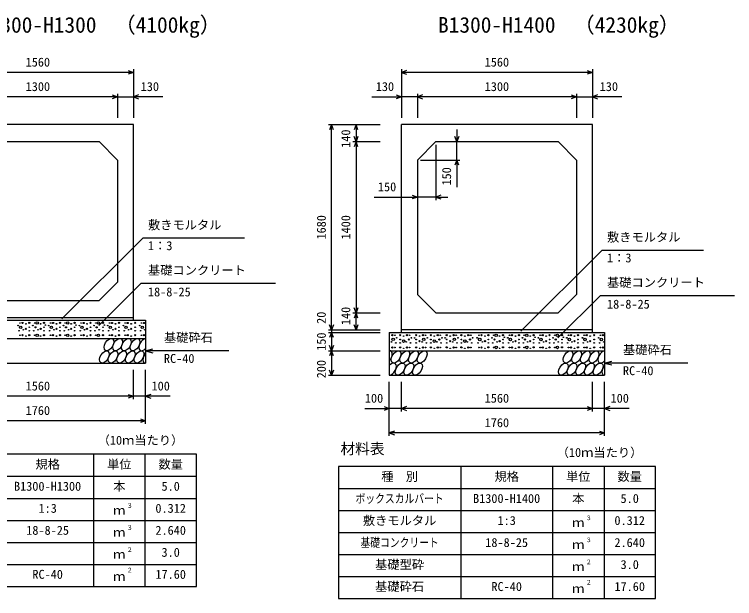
# Model space of a CAD drawing. Units: millimetres, scale not verified. Extents: x -50400 to 50400, y -17820 to 17820.
# Drawn here: x 18568 to 24452, y -4955 to -177 of the extents above; entities that cross this region are included whole.
import ezdxf
from ezdxf.enums import TextEntityAlignment as Align

# ---------------------------------------------------------------- set-up
doc = ezdxf.new("R2010")
doc.units = ezdxf.units.MM
doc.header["$LTSCALE"] = 60
for name, color, linetype, lineweight in [('0-0_DIM', 7, 'Continuous', 25), ('0-2_HATCH', 6, 'Continuous', 25), ('0-3_HYO', 3, 'Continuous', 25), ('0-4_HYO2', 4, 'Continuous', 25), ('0-5_OUTLINE', 3, 'Continuous', 25), ('0-7_TXT', 7, 'Continuous', 25)]:
    doc.layers.add(name, color=color, linetype=linetype, lineweight=lineweight)
doc.styles.add('ＭＳ ゴシック', font='')
doc.styles.get('ＭＳ ゴシック').set_extended_font_data('MS Gothic')

msp = doc.modelspace()

# ---------------------------------------------------------------- linework, layer by layer
at = {"layer": '0-0_DIM'}
for p, q in [((19539.98, -626.22), (19539.98, -1023.11)), ((21729.98, -626.22), (21729.98, -1023.11)), ((23289.98, -626.22), (23289.98, -1023.11)), ((19539.98, -651.22), (17979.98, -651.22)), ((23289.98, -651.22), (21729.98, -651.22)), ((19409.98, -851.22), (18109.98, -851.22)), ((19409.98, -826.22), (19409.98, -1023.11)), ((19409.98, -851.22), (19539.98, -851.22)), ((19780.73, -851.22), (19539.98, -851.22)), ((21489.24, -851.22), (21729.98, -851.22)), ((21859.98, -851.22), (21729.98, -851.22)), ((21859.98, -826.22), (21859.98, -1023.11)), ((23159.98, -851.22), (21859.98, -851.22)), ((23159.98, -826.22), (23159.98, -1023.11)), ((23159.98, -851.22), (23289.98, -851.22)), ((23530.73, -851.22), (23289.98, -851.22)), ((21133.88, -1078.11), (21554.98, -1078.11)), ((21158.88, -2758.11), (21158.88, -1078.11)), ((21358.88, -1078.11), (21358.88, -1218.11)), ((22182.46, -1118.11), (22182.46, -1218.11)), ((21333.88, -1218.11), (21554.98, -1218.11)), ((21358.88, -1218.11), (21358.88, -2618.11)), ((22182.46, -1368.11), (22182.46, -1218.11)), ((22009.98, -1243.11), (22009.98, -1696.13)), ((21884.98, -1368.11), (22207.46, -1368.11)), ((22182.46, -1368.11), (22182.46, -1588.99)), ((21505.88, -1671.13), (21859.98, -1671.13)), ((22009.98, -1671.13), (21859.98, -1671.13)), ((22009.98, -1671.13), (22109.98, -1671.13)), ((18956.2, -2667.45), (19616.48, -2007.17)), ((20448.89, -2007.17), (19616.48, -2007.17)), ((22706.2, -2767.45), (23366.48, -2107.17)), ((24198.89, -2107.17), (23366.48, -2107.17)), ((19258.01, -2721.84), (19602.07, -2377.78)), ((20701.62, -2377.78), (19602.07, -2377.78)), ((23008.01, -2821.84), (23352.07, -2477.78)), ((24451.62, -2477.78), (23352.07, -2477.78)), ((21333.88, -2618.11), (21554.98, -2618.11)), ((21358.88, -2758.11), (21358.88, -2618.11)), ((21133.88, -2758.11), (21554.98, -2758.11)), ((21158.88, -2758.11), (21158.88, -2778.11)), ((21133.88, -2778.11), (21554.98, -2778.11)), ((21158.88, -2778.11), (21158.88, -2928.11)), ((19639.98, -2928.11), (19697.94, -2912.58)), ((20319.79, -2928.11), (19639.98, -2928.11)), ((19639.98, -2928.11), (19697.94, -2943.64)), ((21133.88, -2928.11), (21554.98, -2928.11)), ((21158.88, -2928.11), (21158.88, -3128.11)), ((23389.98, -3028.11), (23447.94, -3012.58)), ((24069.79, -3028.11), (23389.98, -3028.11)), ((23389.98, -3028.11), (23447.94, -3043.64)), ((19539.98, -3324.72), (19539.98, -3083.11)), ((19539.98, -3324.72), (19539.98, -3083.11)), ((19639.98, -3524.72), (19639.98, -3083.11)), ((21133.88, -3128.11), (21554.98, -3128.11)), ((21629.98, -3624.72), (21629.98, -3183.11)), ((21729.98, -3424.72), (21729.98, -3183.11)), ((23289.98, -3424.72), (23289.98, -3183.11)), ((23289.98, -3424.72), (23289.98, -3183.11)), ((23389.98, -3624.72), (23389.98, -3183.11)), ((19539.98, -3299.72), (17979.98, -3299.72)), ((19639.98, -3299.72), (19539.98, -3299.72)), ((19839.53, -3299.72), (19639.98, -3299.72)), ((21430.44, -3399.72), (21629.98, -3399.72)), ((21729.98, -3399.72), (21629.98, -3399.72)), ((23289.98, -3399.72), (21729.98, -3399.72)), ((23389.98, -3399.72), (23289.98, -3399.72)), ((23589.53, -3399.72), (23389.98, -3399.72)), ((19639.98, -3499.72), (17879.98, -3499.72)), ((23389.98, -3599.72), (21629.98, -3599.72))]:
    msp.add_line(p, q, dxfattribs=at)
for points in [[(19497.7, -635.83), (19539.98, -651.22), (19497.7, -666.61)], [(21772.27, -635.83), (21729.98, -651.22), (21772.27, -666.61)], [(23247.7, -635.83), (23289.98, -651.22), (23247.7, -666.61)], [(19367.7, -835.83), (19409.98, -851.22), (19367.7, -866.61)], [(19582.27, -835.83), (19539.98, -851.22), (19582.27, -866.61)], [(21687.7, -835.83), (21729.98, -851.22), (21687.7, -866.61)], [(21902.27, -835.83), (21859.98, -851.22), (21902.27, -866.61)], [(23117.7, -835.83), (23159.98, -851.22), (23117.7, -866.61)], [(23332.27, -835.83), (23289.98, -851.22), (23332.27, -866.61)], [(21174.27, -1120.4), (21158.88, -1078.11), (21143.49, -1120.4)], [(21374.27, -1120.4), (21358.88, -1078.11), (21343.49, -1120.4)], [(21374.27, -1175.83), (21358.88, -1218.11), (21343.49, -1175.83)], [(22197.85, -1175.83), (22182.46, -1218.11), (22167.07, -1175.83)], [(21374.27, -1260.4), (21358.88, -1218.11), (21343.49, -1260.4)], [(22197.85, -1410.4), (22182.46, -1368.11), (22167.07, -1410.4)], [(21817.7, -1655.74), (21859.98, -1671.13), (21817.7, -1686.52)], [(22052.27, -1655.74), (22009.98, -1671.13), (22052.27, -1686.52)], [(21374.27, -2575.83), (21358.88, -2618.11), (21343.49, -2575.83)], [(21374.27, -2660.4), (21358.88, -2618.11), (21343.49, -2660.4)], [(21174.27, -2715.83), (21158.88, -2758.11), (21143.49, -2715.83)], [(21374.27, -2715.83), (21358.88, -2758.11), (21343.49, -2715.83)], [(21174.27, -2820.4), (21158.88, -2778.11), (21143.49, -2820.4)], [(21174.27, -2885.83), (21158.88, -2928.11), (21143.49, -2885.83)], [(21174.27, -2970.4), (21158.88, -2928.11), (21143.49, -2970.4)], [(21174.27, -3085.83), (21158.88, -3128.11), (21143.49, -3085.83)], [(19497.7, -3284.33), (19539.98, -3299.72), (19497.7, -3315.12)], [(19682.27, -3284.33), (19639.98, -3299.72), (19682.27, -3315.12)], [(21587.7, -3384.33), (21629.98, -3399.72), (21587.7, -3415.12)], [(21772.27, -3384.33), (21729.98, -3399.72), (21772.27, -3415.12)], [(23247.7, -3384.33), (23289.98, -3399.72), (23247.7, -3415.12)], [(23432.27, -3384.33), (23389.98, -3399.72), (23432.27, -3415.12)], [(19597.7, -3484.33), (19639.98, -3499.72), (19597.7, -3515.12)], [(21672.27, -3584.33), (21629.98, -3599.72), (21672.27, -3615.12)], [(23347.7, -3584.33), (23389.98, -3599.72), (23347.7, -3615.12)]]:
    msp.add_lwpolyline(points, dxfattribs=at)
at = {"layer": '0-2_HATCH'}
for centre, radius in [((18612.91, -2700.93), 2.5), ((18633.94, -2700.93), 5), ((18661.98, -2707.94), 2.5), ((18690.01, -2700.06), 5), ((18732.91, -2700.93), 2.5), ((18753.94, -2700.93), 10), ((18781.98, -2707.94), 2.5), ((18810.01, -2700.06), 5), ((18862.91, -2700.93), 2.5), ((18883.94, -2700.93), 5), ((18911.98, -2707.94), 2.5), ((18940.01, -2700.06), 5), ((18982.91, -2700.93), 2.5), ((19003.94, -2700.93), 10), ((19031.98, -2707.94), 2.5), ((19060.01, -2700.06), 5), ((19112.91, -2700.93), 2.5), ((19133.94, -2700.93), 5), ((19161.98, -2707.94), 2.5), ((19190.01, -2700.06), 5), ((19232.91, -2700.93), 2.5), ((19253.94, -2700.93), 10), ((19291.84, -2700.06), 5), ((19344.73, -2700.93), 2.5), ((19365.76, -2700.93), 5), ((19393.8, -2707.94), 2.5), ((19421.84, -2700.06), 5), ((19472.79, -2700.93), 2.5), ((19493.83, -2700.93), 5), ((19521.86, -2707.94), 2.5), ((19554.77, -2700.06), 5), ((19605.72, -2700.93), 2.5), ((19626.75, -2700.93), 5), ((18598.89, -2721.95), 2.5), ((18605.9, -2763.96), 2.5), ((18619.92, -2735.95), 10), ((18640.95, -2756.09), 2.5), ((18661.98, -2749.08), 5), ((18690.01, -2735.95), 2.5), ((18690.01, -2763.96), 2.5), ((18718.89, -2721.95), 2.5), ((18725.9, -2763.96), 2.5), ((18739.92, -2735.95), 5), ((18760.95, -2756.09), 2.5), ((18781.98, -2749.08), 5), ((18810.01, -2735.95), 2.5), ((18810.01, -2763.96), 2.5), ((18821.35, -2717.63), 2.5), ((18848.89, -2721.95), 2.5), ((18855.9, -2763.96), 2.5), ((18869.92, -2735.95), 10), ((18890.95, -2756.09), 2.5), ((18911.98, -2749.08), 5), ((18940.01, -2735.95), 2.5), ((18940.01, -2763.96), 2.5), ((18968.89, -2721.95), 2.5), ((18975.9, -2763.96), 2.5), ((18989.92, -2735.95), 5), ((19010.95, -2756.09), 2.5), ((19031.98, -2749.08), 5), ((19060.01, -2735.95), 2.5), ((19060.01, -2763.96), 2.5), ((19071.35, -2717.63), 2.5), ((19098.89, -2721.95), 2.5), ((19105.9, -2763.96), 2.5), ((19119.92, -2735.95), 10), ((19140.95, -2756.09), 2.5), ((19161.98, -2749.08), 5), ((19190.01, -2735.95), 2.5), ((19190.01, -2763.96), 2.5), ((19218.89, -2721.95), 2.5), ((19225.9, -2763.96), 2.5), ((19239.92, -2735.95), 5), ((19260.95, -2756.09), 2.5), ((19291.84, -2735.95), 2.5), ((19291.84, -2763.96), 2.5), ((19303.18, -2717.63), 2.5), ((19330.71, -2721.95), 2.5), ((19337.72, -2763.96), 2.5), ((19351.74, -2735.95), 10), ((19372.77, -2756.09), 2.5), ((19393.8, -2749.08), 5), ((19421.84, -2735.95), 2.5), ((19421.84, -2763.96), 2.5), ((19458.78, -2721.95), 2.5), ((19465.79, -2763.96), 2.5), ((19479.81, -2735.95), 10), ((19500.83, -2756.09), 2.5), ((19521.86, -2749.08), 5), ((19554.77, -2735.95), 2.5), ((19554.77, -2763.96), 2.5), ((19591.7, -2721.95), 2.5), ((19598.71, -2763.96), 2.5), ((19612.73, -2735.95), 10), ((19633.76, -2756.09), 2.5), ((18612.91, -2800.93), 2.5), ((18633.94, -2800.93), 5), ((18661.98, -2807.94), 2.5), ((18690.01, -2800.06), 5), ((18732.91, -2800.93), 2.5), ((18753.94, -2800.93), 10), ((18781.98, -2807.94), 2.5), ((18810.01, -2800.06), 5), ((18862.91, -2800.93), 2.5), ((18883.94, -2800.93), 5), ((18911.98, -2807.94), 2.5), ((18940.01, -2800.06), 5), ((18982.91, -2800.93), 2.5), ((19003.94, -2800.93), 10), ((19031.98, -2807.94), 2.5), ((19060.01, -2800.06), 5), ((19112.91, -2800.93), 2.5), ((19133.94, -2800.93), 5), ((19161.98, -2807.94), 2.5), ((19190.01, -2800.06), 5), ((19232.91, -2800.93), 2.5), ((19253.94, -2800.93), 10), ((19291.84, -2800.06), 5), ((19344.73, -2800.93), 2.5), ((19365.76, -2800.93), 5), ((19393.8, -2807.94), 2.5), ((19421.84, -2800.06), 5), ((19472.79, -2800.93), 2.5), ((19493.83, -2800.93), 5), ((19521.86, -2807.94), 2.5), ((19554.77, -2800.06), 5), ((19605.72, -2800.93), 2.5), ((19626.75, -2800.93), 5), ((21656.02, -2800.93), 5), ((21662.56, -2833.95), 10), ((21677.05, -2800.93), 2.5), ((21691.07, -2821.95), 2.5), ((21719.95, -2800.06), 5), ((21747.99, -2807.94), 2.5), ((21776.02, -2800.93), 5), ((21797.05, -2800.93), 2.5), ((21811.07, -2821.95), 2.5), ((21837.53, -2822.85), 2.5), ((21849.95, -2800.06), 5), ((21877.99, -2807.94), 2.5), ((21906.02, -2800.93), 5), ((21912.56, -2833.95), 10), ((21927.05, -2800.93), 2.5), ((21941.07, -2821.95), 2.5), ((21969.95, -2800.06), 5), ((21997.99, -2807.94), 2.5), ((22026.02, -2800.93), 5), ((22047.05, -2800.93), 2.5), ((22061.07, -2821.95), 2.5), ((22087.53, -2822.85), 2.5), ((22099.95, -2800.06), 5), ((22127.99, -2807.94), 2.5), ((22156.02, -2800.93), 5), ((22162.56, -2833.95), 10), ((22177.05, -2800.93), 2.5), ((22191.07, -2821.95), 2.5), ((22219.95, -2800.06), 5), ((22247.99, -2807.94), 2.5), ((22276.02, -2800.93), 5), ((22297.05, -2800.93), 2.5), ((22311.07, -2821.95), 2.5), ((22348.89, -2821.95), 2.5), ((22362.91, -2800.93), 2.5), ((22383.94, -2800.93), 5), ((22411.98, -2807.94), 2.5), ((22440.01, -2800.06), 5), ((22468.89, -2821.95), 2.5), ((22482.91, -2800.93), 2.5), ((22503.94, -2800.93), 10), ((22531.98, -2807.94), 2.5), ((22560.01, -2800.06), 5), ((22571.35, -2817.63), 2.5), ((22598.89, -2821.95), 2.5), ((22612.91, -2800.93), 2.5), ((22633.94, -2800.93), 5), ((22661.98, -2807.94), 2.5), ((22690.01, -2800.06), 5), ((22718.89, -2821.95), 2.5), ((22732.91, -2800.93), 2.5), ((22753.94, -2800.93), 10), ((22781.98, -2807.94), 2.5), ((22810.01, -2800.06), 5), ((22821.35, -2817.63), 2.5), ((22848.89, -2821.95), 2.5), ((22862.91, -2800.93), 2.5), ((22883.94, -2800.93), 5), ((22911.98, -2807.94), 2.5), ((22940.01, -2800.06), 5), ((22968.89, -2821.95), 2.5), ((22982.91, -2800.93), 2.5), ((23003.94, -2800.93), 10), ((23041.84, -2800.06), 5), ((23053.18, -2817.63), 2.5), ((23080.71, -2821.95), 2.5), ((23094.73, -2800.93), 2.5), ((23115.76, -2800.93), 5), ((23143.8, -2807.94), 2.5), ((23171.84, -2800.06), 5), ((23208.78, -2821.95), 2.5), ((23222.79, -2800.93), 2.5), ((23243.83, -2800.93), 5), ((23271.86, -2807.94), 2.5), ((23304.77, -2800.06), 5), ((23341.7, -2821.95), 2.5), ((23355.72, -2800.93), 2.5), ((23376.75, -2800.93), 5), ((21649.01, -2856.09), 2.5), ((21684.06, -2863.96), 2.5), ((21719.95, -2835.95), 2.5), ((21719.95, -2863.96), 2.5), ((21747.99, -2849.08), 10), ((21769.01, -2856.09), 2.5), ((21790.04, -2835.95), 5), ((21804.06, -2863.96), 2.5), ((21849.95, -2835.95), 2.5), ((21849.95, -2863.96), 2.5), ((21877.99, -2849.08), 5), ((21899.01, -2856.09), 2.5), ((21934.06, -2863.96), 2.5), ((21969.95, -2835.95), 2.5), ((21969.95, -2863.96), 2.5), ((21997.99, -2849.08), 10), ((22019.01, -2856.09), 2.5), ((22040.04, -2835.95), 5), ((22054.06, -2863.96), 2.5), ((22099.95, -2835.95), 2.5), ((22099.95, -2863.96), 2.5), ((22127.99, -2849.08), 5), ((22149.01, -2856.09), 2.5), ((22184.06, -2863.96), 2.5), ((22219.95, -2835.95), 2.5), ((22219.95, -2863.96), 2.5), ((22247.99, -2849.08), 10), ((22269.01, -2856.09), 2.5), ((22290.04, -2835.95), 5), ((22304.06, -2863.96), 2.5), ((22355.9, -2863.96), 2.5), ((22369.92, -2835.95), 10), ((22390.95, -2856.09), 2.5), ((22411.98, -2849.08), 5), ((22440.01, -2835.95), 2.5), ((22440.01, -2863.96), 2.5), ((22475.9, -2863.96), 2.5), ((22489.92, -2835.95), 5), ((22510.95, -2856.09), 2.5), ((22531.98, -2849.08), 5), ((22560.01, -2835.95), 2.5), ((22560.01, -2863.96), 2.5), ((22605.9, -2863.96), 2.5), ((22619.92, -2835.95), 10), ((22640.95, -2856.09), 2.5), ((22661.98, -2849.08), 5), ((22690.01, -2835.95), 2.5), ((22690.01, -2863.96), 2.5), ((22725.9, -2863.96), 2.5), ((22739.92, -2835.95), 5), ((22760.95, -2856.09), 2.5), ((22781.98, -2849.08), 5), ((22810.01, -2835.95), 2.5), ((22810.01, -2863.96), 2.5), ((22855.9, -2863.96), 2.5), ((22869.92, -2835.95), 10), ((22890.95, -2856.09), 2.5), ((22911.98, -2849.08), 5), ((22940.01, -2835.95), 2.5), ((22940.01, -2863.96), 2.5), ((22975.9, -2863.96), 2.5), ((22989.92, -2835.95), 5), ((23010.95, -2856.09), 2.5), ((23041.84, -2835.95), 2.5), ((23041.84, -2863.96), 2.5), ((23087.72, -2863.96), 2.5), ((23101.74, -2835.95), 10), ((23122.77, -2856.09), 2.5), ((23143.8, -2849.08), 5), ((23171.84, -2835.95), 2.5), ((23171.84, -2863.96), 2.5), ((23215.79, -2863.96), 2.5), ((23229.81, -2835.95), 10), ((23250.83, -2856.09), 2.5), ((23271.86, -2849.08), 5), ((23304.77, -2835.95), 2.5), ((23304.77, -2863.96), 2.5), ((23348.71, -2863.96), 2.5), ((23362.73, -2835.95), 10), ((23383.76, -2856.09), 2.5), ((21656.02, -2900.93), 5), ((21677.05, -2900.93), 2.5), ((21719.95, -2900.06), 5), ((21747.99, -2907.94), 2.5), ((21776.02, -2900.93), 5), ((21797.05, -2900.93), 2.5), ((21849.95, -2900.06), 5), ((21877.99, -2907.94), 2.5), ((21906.02, -2900.93), 5), ((21927.05, -2900.93), 2.5), ((21969.95, -2900.06), 5), ((21997.99, -2907.94), 2.5), ((22026.02, -2900.93), 5), ((22047.05, -2900.93), 2.5), ((22099.95, -2900.06), 5), ((22127.99, -2907.94), 2.5), ((22156.02, -2900.93), 5), ((22177.05, -2900.93), 2.5), ((22219.95, -2900.06), 5), ((22247.99, -2907.94), 2.5), ((22276.02, -2900.93), 5), ((22297.05, -2900.93), 2.5), ((22362.91, -2900.93), 2.5), ((22383.94, -2900.93), 5), ((22411.98, -2907.94), 2.5), ((22440.01, -2900.06), 5), ((22482.91, -2900.93), 2.5), ((22503.94, -2900.93), 10), ((22531.98, -2907.94), 2.5), ((22560.01, -2900.06), 5), ((22612.91, -2900.93), 2.5), ((22633.94, -2900.93), 5), ((22661.98, -2907.94), 2.5), ((22690.01, -2900.06), 5), ((22732.91, -2900.93), 2.5), ((22753.94, -2900.93), 10), ((22781.98, -2907.94), 2.5), ((22810.01, -2900.06), 5), ((22862.91, -2900.93), 2.5), ((22883.94, -2900.93), 5), ((22911.98, -2907.94), 2.5), ((22940.01, -2900.06), 5), ((22982.91, -2900.93), 2.5), ((23003.94, -2900.93), 10), ((23041.84, -2900.06), 5), ((23094.73, -2900.93), 2.5), ((23115.76, -2900.93), 5), ((23143.8, -2907.94), 2.5), ((23171.84, -2900.06), 5), ((23222.79, -2900.93), 2.5), ((23243.83, -2900.93), 5), ((23271.86, -2907.94), 2.5), ((23304.77, -2900.06), 5), ((23355.72, -2900.93), 2.5), ((23376.75, -2900.93), 5)]:
    msp.add_circle(centre, radius, dxfattribs=at)
for centre in [(19340.71, -2878.12), (19411.67, -2878.12), (19482.63, -2878.12), (19553.58, -2878.12), (19303.01, -2978.11), (19373.96, -2978.11), (19444.92, -2978.11), (19515.87, -2978.11), (19586.83, -2978.11), (21686.29, -2978.12), (21757.24, -2978.12), (21828.2, -2978.12), (21899.15, -2978.12), (23090.71, -2978.12), (23161.67, -2978.12), (23232.63, -2978.12), (23303.58, -2978.12), (21719.53, -3078.11), (21790.49, -3078.11), (21861.45, -3078.11), (23053.01, -3078.11), (23123.96, -3078.11), (23194.92, -3078.11), (23265.87, -3078.11), (23336.83, -3078.11)]:
    msp.add_ellipse(centre, major_axis=(29.09, 47.08), ratio=0.5792, dxfattribs=at)
for centre, start_param, end_param in [((19624.54, -2878.12), 0.4199491, 4.357003), ((21615.33, -2978.12), 4.3355439, 6.7245934), ((23374.54, -2978.12), 0.4199491, 4.357003), ((19657.79, -2978.11), 1.2805297, 3.4964223), ((21648.58, -3078.11), 3.4740877, 7.5860497), ((23407.79, -3078.11), 1.2805297, 3.4964223)]:
    msp.add_ellipse(centre, major_axis=(29.09, 47.08), ratio=0.5792, start_param=start_param, end_param=end_param, dxfattribs=at)
at = {"layer": '0-3_HYO'}
for p, q in [((19214.98, -3774.72), (19214.98, -4854.72)), ((19634.98, -3774.72), (19634.98, -4854.72)), ((22214.98, -3874.72), (22214.98, -4954.72)), ((22964.98, -3874.72), (22964.98, -4954.72)), ((23384.98, -3874.72), (23384.98, -4954.72)), ((17464.98, -3954.72), (20054.98, -3954.72)), ((21214.98, -4054.72), (23804.98, -4054.72))]:
    msp.add_line(p, q, dxfattribs=at)
for points in [[(17464.98, -4854.72), (20054.98, -4854.72), (20054.98, -3774.72), (17464.98, -3774.72)], [(21214.98, -4954.72), (23804.98, -4954.72), (23804.98, -3874.72), (21214.98, -3874.72)]]:
    msp.add_lwpolyline(points, close=True, dxfattribs=at)
at = {"layer": '0-4_HYO2'}
for p, q in [((17464.98, -4134.72), (20054.98, -4134.72)), ((21214.98, -4234.72), (23804.98, -4234.72)), ((17464.98, -4314.72), (20054.98, -4314.72)), ((21214.98, -4414.72), (23804.98, -4414.72)), ((17464.98, -4494.72), (20054.98, -4494.72)), ((21214.98, -4594.72), (23804.98, -4594.72)), ((17464.98, -4674.72), (20054.98, -4674.72)), ((21214.98, -4774.72), (23804.98, -4774.72))]:
    msp.add_line(p, q, dxfattribs=at)
at = {"layer": '0-5_OUTLINE'}
for p, q in [((19539.98, -1078.11), (17979.98, -1078.11)), ((19539.98, -2678.11), (19539.98, -1078.11)), ((23289.98, -1078.11), (21729.98, -1078.11)), ((21729.98, -2778.11), (21729.98, -1078.11)), ((23289.98, -2778.11), (23289.98, -1078.11)), ((18259.98, -1218.11), (19259.98, -1218.11)), ((19409.98, -1368.11), (19259.98, -1218.11)), ((22009.98, -1218.11), (21859.98, -1368.11)), ((22009.98, -1218.11), (23009.98, -1218.11)), ((23159.98, -1368.11), (23009.98, -1218.11)), ((19409.98, -1368.11), (19409.98, -2368.11)), ((21859.98, -1368.11), (21859.98, -2468.11)), ((23159.98, -1368.11), (23159.98, -2468.11)), ((22009.98, -2618.11), (21859.98, -2468.11)), ((23009.98, -2618.11), (23159.98, -2468.11)), ((22009.98, -2618.11), (23009.98, -2618.11)), ((17879.98, -2678.11), (19639.98, -2678.11)), ((19539.98, -2658.11), (17979.98, -2658.11)), ((19639.98, -2678.11), (19639.98, -3028.11)), ((23289.98, -2758.11), (21729.98, -2758.11)), ((21629.98, -2778.11), (21629.98, -3128.11)), ((21629.98, -2778.11), (23389.98, -2778.11)), ((23389.98, -2778.11), (23389.98, -3128.11)), ((17879.98, -2828.11), (19639.98, -2828.11)), ((21629.98, -2928.11), (23389.98, -2928.11)), ((17879.98, -3028.11), (19639.98, -3028.11)), ((21629.98, -3128.11), (23389.98, -3128.11))]:
    msp.add_line(p, q, dxfattribs=at)
msp.add_lwpolyline([(18259.98, -2518.11), (19259.98, -2518.11), (19409.98, -2368.11)], dxfattribs=at)

# ---------------------------------------------------------------- texts
at = {"layer": '0-0_DIM', "style": 'ＭＳ ゴシック'}
for s, p in [('1560', (18659.98, -626.22)), ('1560', (22409.98, -626.22)), ('1300', (18659.98, -826.22)), ('130', (19599.62, -826.22)), ('130', (21520.34, -826.22)), ('1300', (22409.98, -826.22)), ('130', (23349.62, -826.22)), ('150', (21537.84, -1646.13)), ('敷きモルタル', (19659.33, -1957.17)), ('敷きモルタル', (23409.33, -2057.17)), ('1：3', (19659.33, -2127.28)), ('1：3', (23409.33, -2227.28)), ('基礎コンクリート', (19659.33, -2327.78)), ('基礎コンクリート', (23409.33, -2427.78)), ('18-8-25', (19659.33, -2505.41)), ('18-8-25', (23409.33, -2605.41)), ('基礎砕石', (19789.72, -2878.11)), ('基礎砕石', (23539.72, -2978.11)), ('RC-40', (19789.72, -3049.49)), ('RC-40', (23539.72, -3149.49)), ('1560', (18659.98, -3274.72)), ('100', (19688.62, -3274.72)), ('100', (21431.34, -3374.72)), ('1560', (22409.98, -3374.72)), ('100', (23438.62, -3374.72)), ('1760', (18659.98, -3474.72)), ('1760', (22409.98, -3574.72))]:
    msp.add_text(s, height=73.31, dxfattribs=at).set_placement(p, align=Align.BOTTOM_LEFT)
for s, p in [('140', (21333.88, -1268.11)), ('150', (22157.46, -1576.61)), ('1680', (21133.88, -2018.11)), ('1400', (21333.88, -2018.11)), ('140', (21333.88, -2718.11)), ('20', (21133.88, -2708.04)), ('150', (21133.88, -2928.11)), ('200', (21133.88, -3153.11))]:
    msp.add_text(s, height=73.31, rotation=90, dxfattribs=at).set_placement(p, align=Align.BOTTOM_LEFT)
at = {"layer": '0-7_TXT', "style": 'ＭＳ ゴシック'}
for s, height, p in [('B1300-H1300', 128.3, (18278.73, -365.61)), ('（4100kg）', 128.3, (19383.57, -365.61)), ('B1300-H1400', 128.3, (22028.73, -365.61)), ('（4230kg）', 128.3, (23133.57, -365.61)), ('（10ｍ当たり）', 73.31, (19248.31, -3718.06)), ('材料表', 87.98, (21231.65, -3799.72)), ('（10ｍ当たり）', 73.31, (22998.31, -3818.06)), ('規格', 73.31, (18739.98, -3914.72)), ('単位', 73.31, (19324.98, -3914.72)), ('数量', 73.31, (19744.98, -3914.72)), ('種\u3000別', 73.31, (21564.98, -4014.72)), ('規格', 73.31, (22489.98, -4014.72)), ('単位', 73.31, (23074.98, -4014.72)), ('数量', 73.31, (23494.98, -4014.72)), ('B1300-H1300', 73.31, (18564.98, -4094.72)), ('本', 73.31, (19374.98, -4094.72)), ('5.0', 73.31, (19769.98, -4094.72)), ('B1300-H1400', 73.31, (22314.98, -4194.72)), ('本', 73.31, (23124.98, -4194.72)), ('5.0', 73.31, (23519.98, -4194.72)), ('３', 36.66, (19484.22, -4224.11)), ('1:3', 73.31, (18764.98, -4274.72)), ('ｍ', 73.31, (19374.98, -4291.39)), ('0.312', 73.31, (19719.98, -4274.72)), ('敷きモルタル', 73.31, (21414.98, -4374.72)), ('1:3', 73.31, (22514.98, -4374.72)), ('３', 36.66, (23234.22, -4324.11)), ('0.312', 73.31, (23469.98, -4374.72)), ('ｍ', 73.31, (23124.98, -4391.39)), ('18-8-25', 73.31, (18664.98, -4454.72)), ('ｍ', 73.31, (19374.98, -4471.39)), ('３', 36.66, (19484.22, -4404.11)), ('2.640', 73.31, (19719.98, -4454.72)), ('18-8-25', 73.31, (22414.98, -4554.72)), ('３', 36.66, (23234.22, -4504.11)), ('2.640', 73.31, (23469.98, -4554.72)), ('ｍ', 73.31, (23124.98, -4571.39)), ('ｍ', 73.31, (19374.98, -4651.39)), ('２', 36.66, (19484.22, -4584.11)), ('3.0', 73.31, (19769.98, -4634.72)), ('基礎型砕', 73.31, (21514.98, -4734.72)), ('２', 36.66, (23234.22, -4684.11)), ('3.0', 73.31, (23519.98, -4734.72)), ('２', 36.66, (19484.22, -4750.78)), ('ｍ', 73.31, (23124.98, -4751.39)), ('RC-40', 73.31, (18714.98, -4814.72)), ('ｍ', 73.31, (19374.98, -4831.39)), ('17.60', 73.31, (19719.98, -4814.72)), ('基礎砕石', 73.31, (21514.98, -4914.72)), ('RC-40', 73.31, (22464.98, -4914.72)), ('２', 36.66, (23234.22, -4850.78)), ('17.60', 73.31, (23469.98, -4914.72)), ('ｍ', 73.31, (23124.98, -4931.39))]:
    msp.add_text(s, height=height, dxfattribs=at).set_placement(p, align=Align.BOTTOM_LEFT)
at = {"layer": '0-7_TXT', "style": 'ＭＳ ゴシック', "width": 0.8}
for s, p in [('ボックスカルバート', (21354.98, -4194.72)), ('基礎コンクリート', (21394.98, -4554.72))]:
    msp.add_text(s, height=73.31, dxfattribs=at).set_placement(p, align=Align.BOTTOM_LEFT)

doc.saveas('drawing.dxf')
